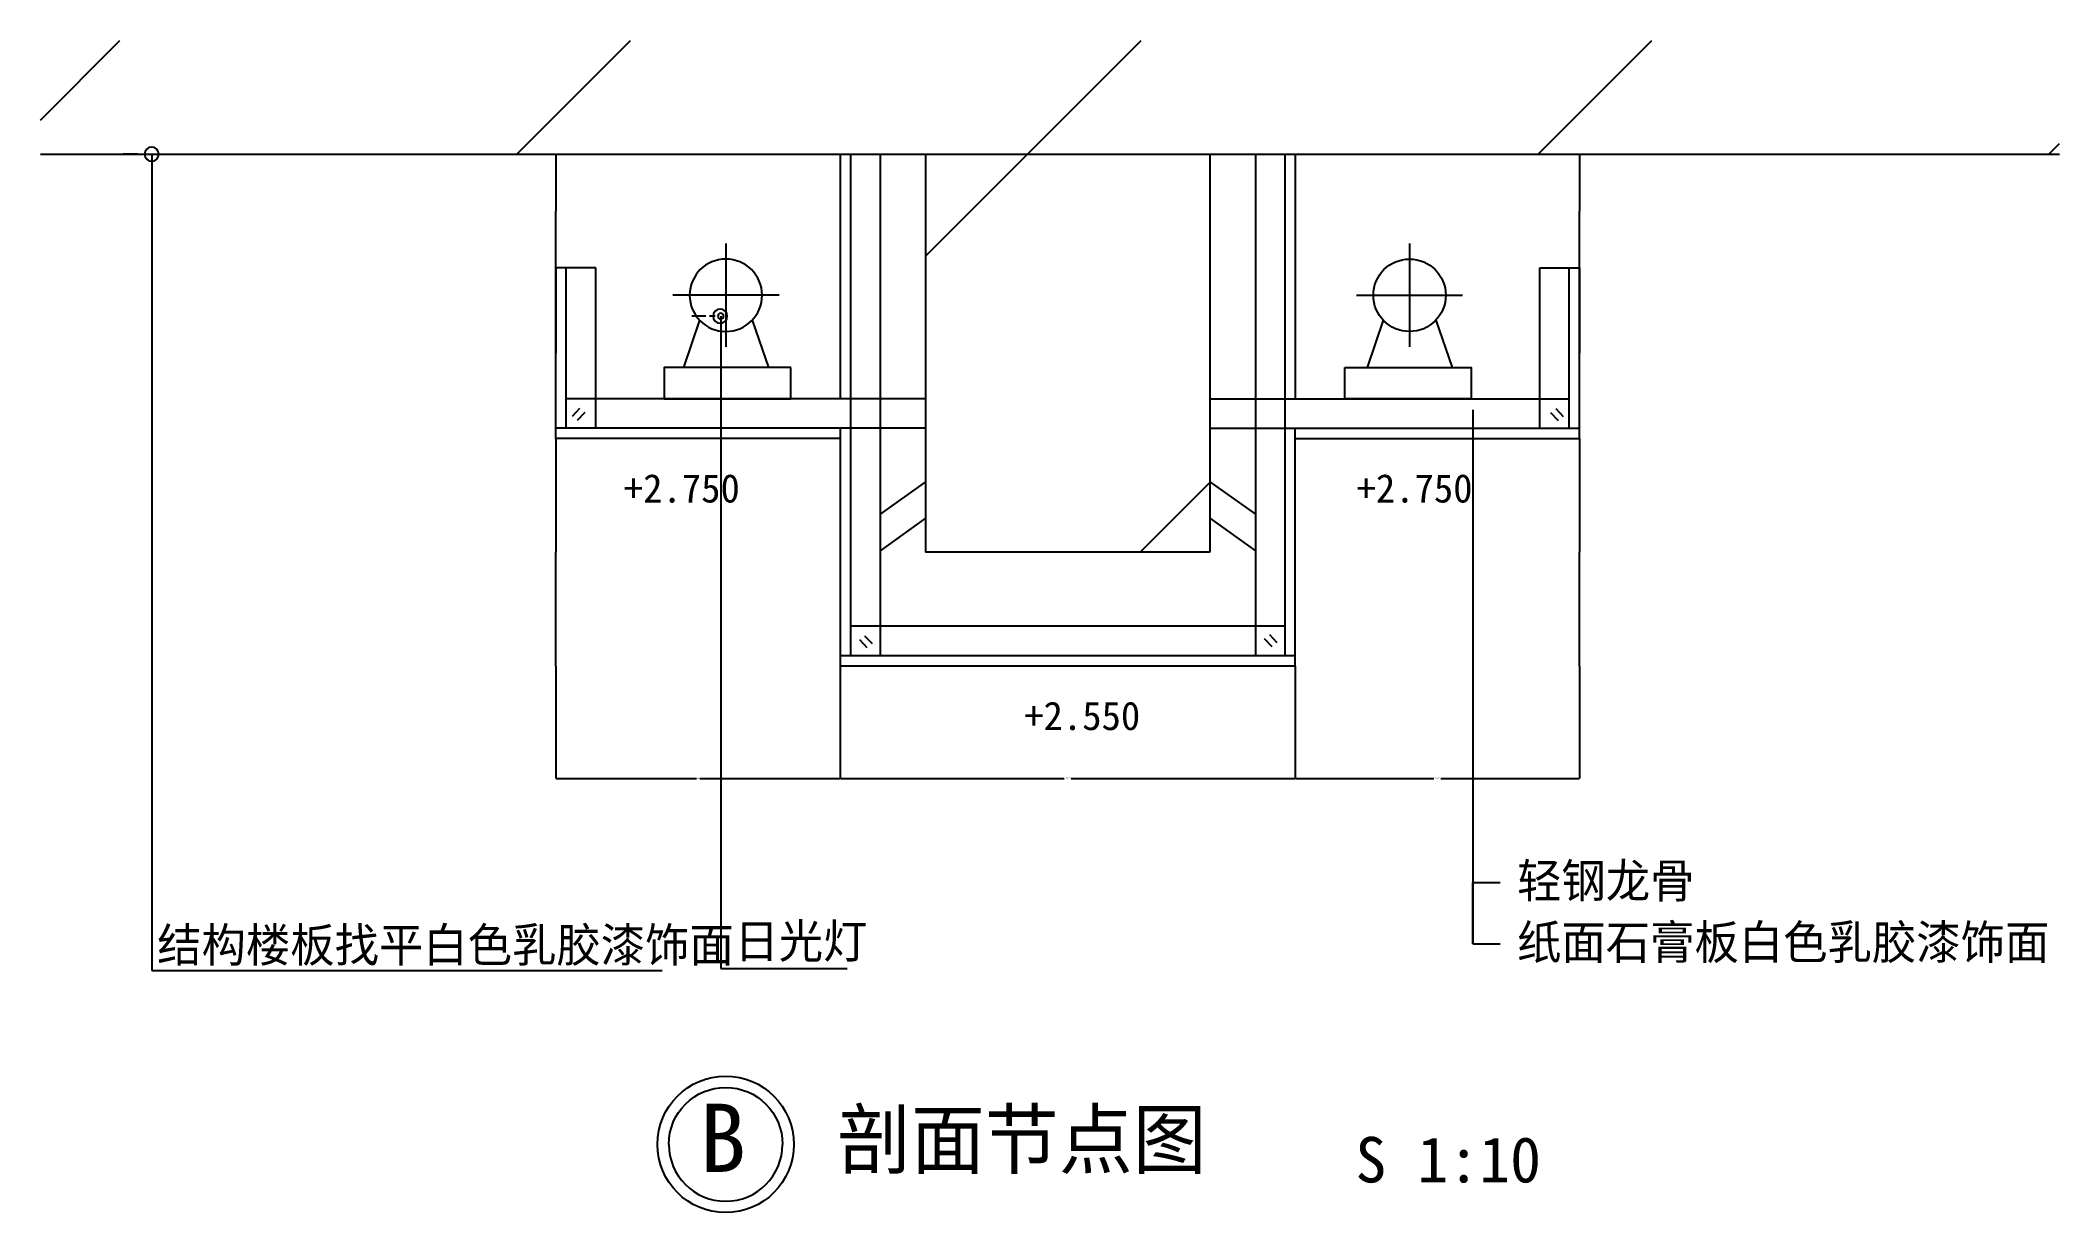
# Model space of a CAD drawing. Header units: metres. Extents: x 155313 to 157089, y -13129 to -12099.
import ezdxf

# ---------------------------------------------------------------- set-up
doc = ezdxf.new("R2010")
doc.units = ezdxf.units.M
for name, color, linetype in [('10', 8, 'Continuous'), ('20', 1, 'Continuous'), ('4', 6, 'Continuous'), ('7', 7, 'Continuous'), ('8', 7, 'Continuous'), ('PUB_DIM', 3, 'Continuous'), ('PUB_TEXT', 7, 'Continuous'), ('WALL', 7, 'Continuous'), ('WINDOW', 2, 'Continuous')]:
    doc.layers.add(name, color=color, linetype=linetype)
doc.dimstyles.get("Standard").update_dxf_attribs({"dimtxt": 2.5, "dimasz": 2.5, "dimexe": 1.25, "dimexo": 0.625, "dimtad": 1, "dimcen": 2.5, "dimazin": 3, "dimtfac": 1, "dimtmove": 0, "dimatfit": 3})

# ---------------------------------------------------------------- blocks, each defined once
blk = doc.blocks.new('_DOT')
at = {"color": 0, "linetype": 'ByBlock'}
blk.add_line((-0.5, 0), (-1, 0), dxfattribs=at)
blk.add_lwpolyline([(-0.25, 0, 1), (0.25, 0, 1)], format="xyb", close=True, dxfattribs=at)
blk = doc.blocks.new('A$C51C67223')
at = {"layer": '20'}
for p, q in [((57, 136.46), (57, 45.62)), ((10.19, 90.95), (103.58, 90.95)), ((33.83, 69.09), (19.6, 27.37)), ((80.16, 69.09), (94.4, 27.37))]:
    blk.add_line(p, q, dxfattribs=at)
blk.add_lwpolyline([(0, 27.37), (111.24, 27.37), (111.24, 0), (0, 0)], close=True, dxfattribs=at)
blk.add_circle((57, 90.95), 31.85, dxfattribs=at)
blk = doc.blocks.new('HY-4')
at = {"layer": '20'}
for points in [[(-5, 0, -1), (5, 0, -1)], [(-5, 0, 1), (5, 0, 1)]]:
    blk.add_lwpolyline(points, format="xyb", dxfattribs=at)
blk.add_circle((0, 0), 6, dxfattribs=at)
blk.add_circle((0, 0), 6, dxfattribs=at)
blk = doc.blocks.new('_CLOSEDFILLED')
at = {"color": 0, "linetype": 'BYBLOCK'}
blk.add_solid([(-1, 0.2), (0, 0), (-1, -0.2)], dxfattribs=at)
blk = doc.blocks.new('*D1')
for p, q in [((155766.63, -12648.53), (155766.63, -12747.24)), ((156016.63, -12648.53), (156016.63, -12747.24)), ((155766.88, -12747.24), (155890.13, -12747.24)), ((155893.13, -12747.24), (156016.38, -12747.24))]:
    blk.add_line(p, q)
at = {"layer": 'Defpoints'}
for p in [(155766.63, -12648.53), (156016.63, -12648.53), (155766.63, -12747.24)]:
    blk.add_point(p, dxfattribs=at)
at = {"layer": 'PUB_DIM', "xscale": 0.25, "yscale": 0.25, "rotation": 180}
blk.add_blockref('_CLOSEDFILLED', (155766.63, -12747.24), dxfattribs=at)
at = {"layer": 'PUB_DIM', "xscale": 0.25, "yscale": 0.25}
blk.add_blockref('_CLOSEDFILLED', (156016.63, -12747.24), dxfattribs=at)
at = {"layer": 'PUB_DIM', "insert": (155891.63, -12747.24), "char_height": 1, "attachment_point": 5}
blk.add_mtext('250', dxfattribs=at)
blk = doc.blocks.new('*D2')
for p, q in [((155766.62, -12198.52), (155766.62, -12248.52)), ((155766.37, -12248.52), (155766.12, -12248.52)), ((155766.62, -12298.52), (155766.62, -12248.52)), ((155766.62, -12248.52), (155766.62, -12248.52)), ((155766.87, -12248.52), (155767.12, -12248.52))]:
    blk.add_line(p, q)
at = {"layer": 'Defpoints'}
for p in [(155766.62, -12198.52), (155766.62, -12248.52), (155766.62, -12298.52)]:
    blk.add_point(p, dxfattribs=at)
at = {"layer": 'PUB_DIM', "xscale": 0.25, "yscale": 0.25}
blk.add_blockref('_CLOSEDFILLED', (155766.62, -12248.52), dxfattribs=at)
at = {"layer": 'PUB_DIM', "xscale": 0.25, "yscale": 0.25, "rotation": 180}
blk.add_blockref('_CLOSEDFILLED', (155766.62, -12248.52), dxfattribs=at)
at = {"layer": 'PUB_DIM', "insert": (155766.62, -12247.395), "char_height": 1, "attachment_point": 5}
blk.add_mtext('0', dxfattribs=at)
blk = doc.blocks.new('*D3')
for p, q in [((155766.62, -12448.52), (155766.62, -12548.52)), ((155766.37, -12548.52), (155766.12, -12548.52)), ((155766.62, -12648.52), (155766.62, -12548.52)), ((155766.62, -12548.52), (155766.62, -12548.52)), ((155766.87, -12548.52), (155767.12, -12548.52))]:
    blk.add_line(p, q)
at = {"layer": 'Defpoints'}
for p in [(155766.62, -12448.52), (155766.62, -12548.52), (155766.62, -12648.52)]:
    blk.add_point(p, dxfattribs=at)
at = {"layer": 'PUB_DIM', "xscale": 0.25, "yscale": 0.25}
blk.add_blockref('_CLOSEDFILLED', (155766.62, -12548.52), dxfattribs=at)
at = {"layer": 'PUB_DIM', "xscale": 0.25, "yscale": 0.25, "rotation": 180}
blk.add_blockref('_CLOSEDFILLED', (155766.62, -12548.52), dxfattribs=at)
at = {"layer": 'PUB_DIM', "insert": (155766.62, -12547.395), "char_height": 1, "attachment_point": 5}
blk.add_mtext('0', dxfattribs=at)
blk = doc.blocks.new('*D4')
for p, q in [((155766.62, -12298.52), (155766.62, -12373.52)), ((155766.37, -12373.52), (155766.12, -12373.52)), ((155766.62, -12448.52), (155766.62, -12373.52)), ((155766.62, -12373.52), (155766.62, -12373.52)), ((155766.87, -12373.52), (155767.12, -12373.52))]:
    blk.add_line(p, q)
at = {"layer": 'Defpoints'}
for p in [(155766.62, -12298.52), (155766.62, -12373.52), (155766.62, -12448.52)]:
    blk.add_point(p, dxfattribs=at)
at = {"layer": 'PUB_DIM', "xscale": 0.25, "yscale": 0.25}
blk.add_blockref('_CLOSEDFILLED', (155766.62, -12373.52), dxfattribs=at)
at = {"layer": 'PUB_DIM', "xscale": 0.25, "yscale": 0.25, "rotation": 180}
blk.add_blockref('_CLOSEDFILLED', (155766.62, -12373.52), dxfattribs=at)
at = {"layer": 'PUB_DIM', "insert": (155766.62, -12372.395), "char_height": 1, "attachment_point": 5}
blk.add_mtext('0', dxfattribs=at)
blk = doc.blocks.new('*D5')
for p, q in [((156666.62, -12198.52), (156666.62, -12248.52)), ((156666.37, -12248.52), (156666.12, -12248.52)), ((156666.62, -12298.52), (156666.62, -12248.52)), ((156666.62, -12248.52), (156666.62, -12248.52)), ((156666.87, -12248.52), (156667.12, -12248.52))]:
    blk.add_line(p, q)
at = {"layer": 'Defpoints'}
for p in [(156666.62, -12198.52), (156666.62, -12248.52), (156666.62, -12298.52)]:
    blk.add_point(p, dxfattribs=at)
at = {"layer": 'PUB_DIM', "xscale": 0.25, "yscale": 0.25}
blk.add_blockref('_CLOSEDFILLED', (156666.62, -12248.52), dxfattribs=at)
at = {"layer": 'PUB_DIM', "xscale": 0.25, "yscale": 0.25, "rotation": 180}
blk.add_blockref('_CLOSEDFILLED', (156666.62, -12248.52), dxfattribs=at)
at = {"layer": 'PUB_DIM', "insert": (156666.62, -12247.395), "char_height": 1, "attachment_point": 5}
blk.add_mtext('0', dxfattribs=at)
blk = doc.blocks.new('*D6')
for p, q in [((156416.62, -12648.53), (156416.62, -12747.24)), ((156666.63, -12648.53), (156666.63, -12747.24)), ((156416.87, -12747.24), (156538.625, -12747.24)), ((156544.625, -12747.24), (156666.38, -12747.24))]:
    blk.add_line(p, q)
at = {"layer": 'Defpoints'}
for p in [(156416.62, -12648.53), (156666.63, -12648.53), (156416.62, -12747.24)]:
    blk.add_point(p, dxfattribs=at)
at = {"layer": 'PUB_DIM', "xscale": 0.25, "yscale": 0.25, "rotation": 180}
blk.add_blockref('_CLOSEDFILLED', (156416.62, -12747.24), dxfattribs=at)
at = {"layer": 'PUB_DIM', "xscale": 0.25, "yscale": 0.25}
blk.add_blockref('_CLOSEDFILLED', (156666.63, -12747.24), dxfattribs=at)
at = {"layer": 'PUB_DIM', "insert": (156541.625, -12747.24), "char_height": 1, "attachment_point": 5}
blk.add_mtext('250,01', dxfattribs=at)
blk = doc.blocks.new('*D7')
for p, q in [((156016.63, -12648.53), (156016.63, -12747.24)), ((156416.62, -12648.53), (156416.62, -12747.24)), ((156016.88, -12747.24), (156213.625, -12747.24)), ((156219.625, -12747.24), (156416.37, -12747.24))]:
    blk.add_line(p, q)
at = {"layer": 'Defpoints'}
for p in [(156016.63, -12648.53), (156416.62, -12648.53), (156016.63, -12747.24)]:
    blk.add_point(p, dxfattribs=at)
at = {"layer": 'PUB_DIM', "xscale": 0.25, "yscale": 0.25, "rotation": 180}
blk.add_blockref('_CLOSEDFILLED', (156016.63, -12747.24), dxfattribs=at)
at = {"layer": 'PUB_DIM', "xscale": 0.25, "yscale": 0.25}
blk.add_blockref('_CLOSEDFILLED', (156416.62, -12747.24), dxfattribs=at)
at = {"layer": 'PUB_DIM', "insert": (156216.625, -12747.24), "char_height": 1, "attachment_point": 5}
blk.add_mtext('399,99', dxfattribs=at)
blk = doc.blocks.new('*D8')
for p, q in [((156666.62, -12298.52), (156666.62, -12373.52)), ((156666.37, -12373.52), (156666.12, -12373.52)), ((156666.62, -12448.52), (156666.62, -12373.52)), ((156666.62, -12373.52), (156666.62, -12373.52)), ((156666.87, -12373.52), (156667.12, -12373.52))]:
    blk.add_line(p, q)
at = {"layer": 'Defpoints'}
for p in [(156666.62, -12298.52), (156666.62, -12373.52), (156666.62, -12448.52)]:
    blk.add_point(p, dxfattribs=at)
at = {"layer": 'PUB_DIM', "xscale": 0.25, "yscale": 0.25}
blk.add_blockref('_CLOSEDFILLED', (156666.62, -12373.52), dxfattribs=at)
at = {"layer": 'PUB_DIM', "xscale": 0.25, "yscale": 0.25, "rotation": 180}
blk.add_blockref('_CLOSEDFILLED', (156666.62, -12373.52), dxfattribs=at)
at = {"layer": 'PUB_DIM', "insert": (156666.62, -12372.395), "char_height": 1, "attachment_point": 5}
blk.add_mtext('0', dxfattribs=at)
blk = doc.blocks.new('*D9')
for p, q in [((156666.62, -12448.52), (156666.62, -12548.52)), ((156666.37, -12548.52), (156666.12, -12548.52)), ((156666.62, -12648.52), (156666.62, -12548.52)), ((156666.62, -12548.52), (156666.62, -12548.52)), ((156666.87, -12548.52), (156667.12, -12548.52))]:
    blk.add_line(p, q)
at = {"layer": 'Defpoints'}
for p in [(156666.62, -12448.52), (156666.62, -12548.52), (156666.62, -12648.52)]:
    blk.add_point(p, dxfattribs=at)
at = {"layer": 'PUB_DIM', "xscale": 0.25, "yscale": 0.25}
blk.add_blockref('_CLOSEDFILLED', (156666.62, -12548.52), dxfattribs=at)
at = {"layer": 'PUB_DIM', "xscale": 0.25, "yscale": 0.25, "rotation": 180}
blk.add_blockref('_CLOSEDFILLED', (156666.62, -12548.52), dxfattribs=at)
at = {"layer": 'PUB_DIM', "insert": (156666.62, -12547.395), "char_height": 1, "attachment_point": 5}
blk.add_mtext('0', dxfattribs=at)

msp = doc.modelspace()

# ---------------------------------------------------------------- hatches: boundary and pattern name
at = {"layer": '10'}
h = msp.add_hatch(dxfattribs=at)
h.set_pattern_fill('AN31C', scale=100)
h.set_pattern_definition([(45, (0, 0), (-224.5064, 224.5064), [])])
h.paths.add_polyline_path([(155313.27, -12098.53), (155313.27, -12198.53), (157088.81, -12198.53), (157088.81, -12098.53)])
h.paths.add_polyline_path([(156091.62, -12198.53), (156091.62, -12548.53), (156341.62, -12548.53), (156341.62, -12198.53)])

# ---------------------------------------------------------------- linework, layer by layer
for p, q in [((155787.46, -12422.11), (155780.9, -12429.08)), ((155791.97, -12425.6), (155785.41, -12432.56)), ((156641.27, -12425.6), (156647.84, -12432.56)), ((156645.79, -12422.11), (156652.35, -12429.08)), ((156038.01, -12621.79), (156044.57, -12628.75)), ((156394.01, -12620.87), (156400.57, -12627.84)), ((156033.5, -12625.27), (156040.06, -12632.24)), ((156389.5, -12624.35), (156396.06, -12631.32))]:
    msp.add_line(p, q, dxfattribs=at)
at = {"layer": '20'}
for p, q in [((156025.62, -12198.53), (156025.62, -12639.53)), ((156051.62, -12198.53), (156051.62, -12639.53)), ((156381.62, -12198.53), (156381.62, -12639.53)), ((156407.62, -12198.53), (156407.62, -12639.53)), ((155775.62, -12439.53), (155775.62, -12298.53)), ((155801.62, -12439.53), (155801.62, -12298.53)), ((156631.62, -12439.53), (156631.62, -12298.53)), ((156657.62, -12439.53), (156657.62, -12298.53)), ((156091.62, -12413.53), (155775.62, -12413.53)), ((156341.62, -12413.53), (156657.62, -12413.53)), ((156091.62, -12439.53), (155766.62, -12439.53)), ((156341.62, -12439.53), (156666.62, -12439.53)), ((156091.62, -12486.44), (156051.62, -12515.13)), ((156341.62, -12486.44), (156381.62, -12515.13)), ((156091.62, -12518.44), (156051.62, -12547.12)), ((156341.62, -12518.44), (156381.62, -12547.12)), ((156407.62, -12613.53), (156025.62, -12613.53)), ((156416.62, -12639.53), (156016.62, -12639.53))]:
    msp.add_line(p, q, dxfattribs=at)
at = {"layer": '4'}
for p, q in [((156091.62, -12198.53), (156091.62, -12548.53)), ((156341.62, -12198.53), (156341.62, -12548.53)), ((156341.62, -12548.53), (156091.62, -12548.53))]:
    msp.add_line(p, q, dxfattribs=at)
at = {"layer": 'PUB_TEXT'}
for p, q in [((155411.19, -12198.53), (155411.19, -12916.13)), ((155911.54, -12340.9), (155911.54, -12914.26)), ((156572.75, -12423.34), (156572.75, -12892.71)), ((156572.75, -12838.71), (156596.75, -12838.71)), ((156572.75, -12892.71), (156572.75, -12838.71)), ((156572.75, -12892.71), (156596.75, -12892.71)), ((155411.19, -12916.13), (155859.9, -12916.13)), ((155911.54, -12914.26), (156022.76, -12914.26))]:
    msp.add_line(p, q, dxfattribs=at)
at = {"layer": 'WALL'}
for p, q in [((155313.27, -12198.53), (157088.81, -12198.53)), ((156016.62, -12198.53), (156016.62, -12413.53)), ((156416.62, -12198.53), (156416.62, -12413.53)), ((155766.62, -12448.53), (155766.62, -12298.53)), ((155801.62, -12298.53), (155766.62, -12298.53)), ((156631.62, -12298.53), (156666.62, -12298.53)), ((156666.62, -12448.53), (156666.62, -12298.53)), ((156016.62, -12439.53), (156016.62, -12648.53)), ((156416.62, -12648.53), (156416.62, -12439.53)), ((156016.62, -12448.53), (155766.62, -12448.53)), ((156016.62, -12448.53), (155816.62, -12448.53)), ((156416.62, -12448.53), (156616.62, -12448.53)), ((156416.62, -12448.53), (156666.62, -12448.53)), ((156416.62, -12648.53), (156016.62, -12648.53))]:
    msp.add_line(p, q, dxfattribs=at)

# ---------------------------------------------------------------- block references
at = {"layer": '8', "xscale": 10, "yscale": 10, "zscale": 10}
msp.add_blockref('HY-4', (155915.84, -13068.93), dxfattribs=at)
at = {"layer": 'PUB_TEXT'}
for p, xscale, yscale, zscale in [((155411.19, -12198.53), 25, 25, 25), ((155911.04, -12340.9), 25, 25, 25), ((155911.54, -12340.9), 10, 10, 10)]:
    msp.add_blockref('_DOT', p, dxfattribs=dict(at, xscale=xscale, yscale=yscale, zscale=zscale))
at = {"layer": 'WINDOW', "xscale": -1}
msp.add_blockref('A$C51C67223', (155973.03, -12413.53), dxfattribs=at)
at = {"layer": 'WINDOW'}
msp.add_blockref('A$C51C67223', (156460.22, -12413.53), dxfattribs=at)

# ---------------------------------------------------------------- texts
for s, height, p in [('剖面节点图', 50, (156013.77, -13089.63)), ('B', 60, (155892.92, -13093.21)), ('S 1:10', 40, (156469.57, -13102.42))]:
    msp.add_text(s, height=height).set_placement(p)
at = {"layer": '7'}
for s, p in [('+2.750', (155826.27, -12504.76)), ('+2.750', (156470.56, -12504.76)), ('+2.550', (156178.35, -12704.76))]:
    msp.add_text(s, height=25, dxfattribs=at).set_placement(p)
at = {"layer": 'PUB_TEXT'}
for s, p in [('轻钢龙骨', (156611.75, -12852.21)), ('日光灯', (155923.54, -12905.26)), ('纸面石膏板白色乳胶漆饰面', (156611.75, -12906.21)), ('结构楼板找平白色乳胶漆饰面', (155415.99, -12908.63))]:
    msp.add_text(s, height=30, dxfattribs=at).set_placement(p)

# ---------------------------------------------------------------- dimensions: what is measured, and where the dimension line sits
at = {"layer": 'PUB_DIM'}
for base, p1, p2, picture, middle in [((155766.62, -12248.52), (155766.62, -12198.52), (155766.62, -12298.52), '*D2', (155766.62, -12247.395)), ((156666.62, -12248.52), (156666.62, -12198.52), (156666.62, -12298.52), '*D5', (156666.62, -12247.395)), ((155766.62, -12373.52), (155766.62, -12298.52), (155766.62, -12448.52), '*D4', (155766.62, -12372.395)), ((156666.62, -12373.52), (156666.62, -12298.52), (156666.62, -12448.52), '*D8', (156666.62, -12372.395)), ((155766.62, -12548.52), (155766.62, -12448.52), (155766.62, -12648.52), '*D3', (155766.62, -12547.395)), ((156666.62, -12548.52), (156666.62, -12448.52), (156666.62, -12648.52), '*D9', (156666.62, -12547.395)), ((155766.63, -12747.24), (155766.63, -12648.53), (156016.63, -12648.53), '*D1', (155891.63, -12747.24)), ((156016.63, -12747.24), (156016.63, -12648.53), (156416.62, -12648.53), '*D7', (156216.625, -12747.24)), ((156416.62, -12747.24), (156416.62, -12648.53), (156666.63, -12648.53), '*D6', (156541.625, -12747.24))]:
    dim = msp.add_linear_dim(base=base, p1=p1, p2=p2, dimstyle='Standard', dxfattribs=at)
    dim.commit()
    dim.dimension.update_dxf_attribs({"geometry": picture, "text_midpoint": middle})

doc.saveas('drawing.dxf')
